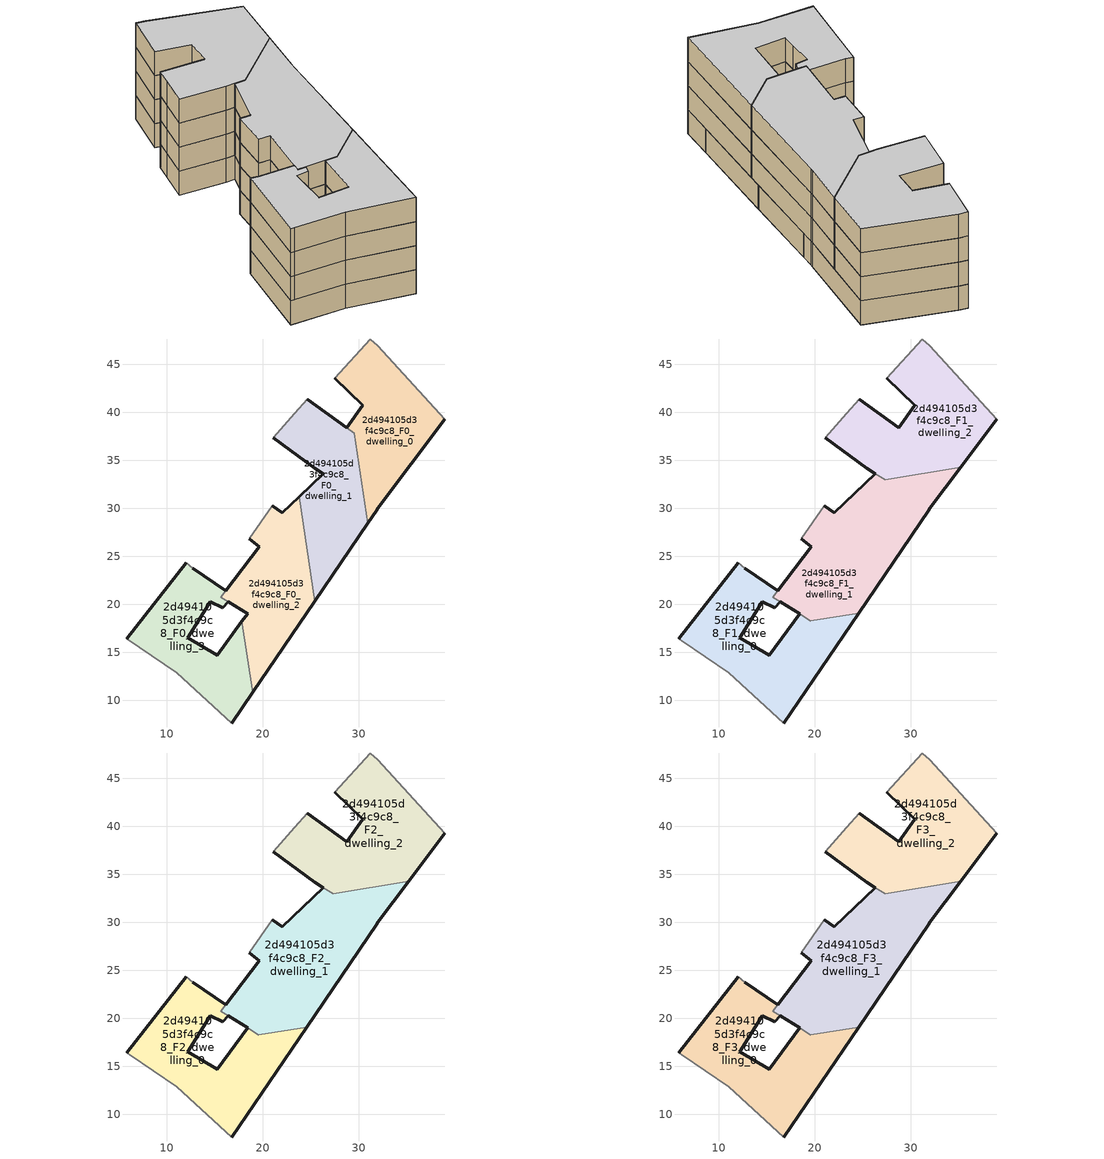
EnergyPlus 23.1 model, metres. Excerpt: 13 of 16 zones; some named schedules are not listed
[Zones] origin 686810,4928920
2d494105d3f4c9c8_F0_dwelling_0
 floor ground (EU_floor_Construction): 31.99,29.98 38.96,39.27 31.96,46.91 31.17,47.61 27.51,43.52 30.39,40.71 28.72,38.36 29.52,37.78 30.94,28.44 31.87,29.8 z0
 wall outside (EU_wall_Construction): 28.72,38.36 30.39,40.71 27.51,43.52 / 38.96,39.27 31.99,29.98 31.87,29.8 30.94,28.44 z0:3
 wall to 2d494105d3f4c9c8_F0_dwelling_1 (EU_wall_Construction): 30.94,28.44 29.52,37.78 28.72,38.36 z0:3
 wall adiabatic (EU_wall_Construction): 27.51,43.52 31.17,47.61 31.96,46.91 38.96,39.27 z0:3
2d494105d3f4c9c8_F0_dwelling_1
 floor ground (EU_floor_Construction): 25.42,20.34 30.94,28.44 29.52,37.78 24.61,41.33 23.31,39.86 21.09,37.33 25.42,34.14 26.3,33.59 23.77,31.18 z0
 wall outside (EU_wall_Construction): 24.61,41.33 28.72,38.37 / 30.94,28.44 25.42,20.34 / 23.77,31.18 26.3,33.59 25.42,34.14 21.09,37.33 z0:3
 wall to 2d494105d3f4c9c8_F0_dwelling_2 (EU_wall_Construction): 25.42,20.34 23.77,31.18 z0:3
 wall adiabatic (EU_wall_Construction): 21.09,37.33 23.31,39.86 24.61,41.33 z0:3
2d494105d3f4c9c8_F0_dwelling_2
 floor ground (EU_floor_Construction): 18.95,10.85 25.42,20.34 23.77,31.18 22.03,29.51 21.01,30.25 18.57,26.82 19.63,26 15.64,20.74 18.41,19 17.83,18.21 z0
 wall outside (EU_wall_Construction): 25.42,20.34 18.95,10.85 / 17.83,18.21 18.41,19 16.42,20.25 / 21.01,30.25 22.03,29.51 23.77,31.18 / 16.14,21.4 19.63,26 18.57,26.82 z0:3
 wall to 2d494105d3f4c9c8_F0_dwelling_3 (EU_wall_Construction): 18.95,10.85 17.83,18.21 / 16.42,20.25 15.64,20.74 16.14,21.4 z0:3
 wall adiabatic (EU_wall_Construction): 18.57,26.82 21.01,30.25 z0:3
2d494105d3f4c9c8_F0_dwelling_3
 floor ground (EU_floor_Construction): 16.77,7.64 18.95,10.85 17.83,18.21 15.28,14.69 12.17,16.52 13.05,17.9 14.55,20.28 15.82,19.63 16.42,20.25 15.64,20.74 16.14,21.4 12.69,23.73 12.02,24.34 5.82,16.43 11.05,12.85 z0
 wall outside (EU_wall_Construction): 18.95,10.85 16.77,7.64 / 5.82,16.43 12.02,24.34 / 12.69,23.73 16.14,21.4 / 16.42,20.25 15.82,19.63 14.55,20.28 13.05,17.9 12.17,16.52 15.28,14.69 17.83,18.21 z0:3
 wall adiabatic (EU_wall_Construction): 16.77,7.64 11.05,12.85 5.82,16.43 / 12.02,24.34 12.69,23.73 z0:3
2d494105d3f4c9c8_F1_dwelling_0
 floor to 2d494105d3f4c9c8_F0_dwelling_3 (EU_floor_Construction): 16.77,7.64 18.95,10.85 17.83,18.21 15.28,14.69 12.17,16.52 13.05,17.9 14.55,20.28 15.82,19.63 16.42,20.25 15.64,20.74 16.14,21.41 12.69,23.73 12.02,24.34 5.82,16.43 11.05,12.85 z3
 floor to 2d494105d3f4c9c8_F0_dwelling_2 (EU_floor_Construction): 18.95,10.85 24.56,19.08 19.6,18.26 18.41,19 17.83,18.21 z3
 wall outside (EU_wall_Construction): 24.56,19.08 16.77,7.64 / 5.82,16.43 12.02,24.34 / 12.69,23.73 16.14,21.41 / 16.42,20.25 15.82,19.63 14.55,20.28 13.05,17.9 12.17,16.52 15.28,14.69 18.41,19 z3:6
 wall adiabatic (EU_wall_Construction): 16.77,7.64 11.05,12.85 6.16,16.2 5.82,16.43 / 12.02,24.34 12.69,23.73 z3:6
 wall to 2d494105d3f4c9c8_F1_dwelling_1 (EU_wall_Construction): 16.14,21.41 15.64,20.74 16.42,20.25 / 18.41,19 19.6,18.26 24.56,19.08 z3:6
2d494105d3f4c9c8_F1_dwelling_1
 floor to 2d494105d3f4c9c8_F0_dwelling_1 (EU_floor_Construction): 25.42,20.34 30.94,28.44 30.19,33.42 27.33,32.95 26.3,33.59 23.77,31.18 z3
 floor to 2d494105d3f4c9c8_F0_dwelling_2 (EU_floor_Construction): 24.56,19.08 25.42,20.34 23.77,31.18 22.03,29.51 21.01,30.25 18.57,26.82 19.63,26 16.14,21.4 16.11,21.37 15.64,20.74 19.6,18.26 z3
 floor to 2d494105d3f4c9c8_F0_dwelling_0 (EU_floor_Construction): 31.99,29.98 35.18,34.24 30.19,33.42 30.94,28.44 31.87,29.8 z3
 wall outside (EU_wall_Construction): 16.14,21.4 19.63,26 18.57,26.82 / 21.01,30.25 22.03,29.51 26.3,33.59 / 35.18,34.24 31.99,29.98 31.87,29.8 24.56,19.08 / 18.41,19 16.42,20.25 z3:6
 wall adiabatic (EU_wall_Construction): 18.57,26.82 21.01,30.25 z3:6
 wall to 2d494105d3f4c9c8_F1_dwelling_2 (EU_wall_Construction): 26.3,33.59 27.33,32.95 / 27.34,32.95 35.18,34.24 z3:6
2d494105d3f4c9c8_F1_dwelling_2
 floor to 2d494105d3f4c9c8_F0_dwelling_0 (EU_floor_Construction): 35.18,34.24 38.96,39.27 31.96,46.91 31.17,47.61 27.51,43.52 30.39,40.71 28.72,38.36 29.52,37.78 30.19,33.42 z3
 floor to 2d494105d3f4c9c8_F0_dwelling_1 (EU_floor_Construction): 30.19,33.42 29.52,37.78 24.61,41.33 23.31,39.86 21.09,37.33 25.42,34.14 27.34,32.95 z3
 wall outside (EU_wall_Construction): 26.3,33.6 25.42,34.14 21.09,37.33 / 24.61,41.33 28.72,38.36 30.39,40.71 27.51,43.52 / 38.96,39.27 35.18,34.24 z3:6
 wall adiabatic (EU_wall_Construction): 21.09,37.33 23.31,39.86 24.61,41.33 / 27.51,43.52 31.17,47.61 31.96,46.91 38.96,39.27 z3:6
2d494105d3f4c9c8_F2_dwelling_0
 floor to 2d494105d3f4c9c8_F1_dwelling_0 (EU_floor_Construction): 16.77,7.64 24.56,19.08 19.6,18.26 18.41,19 15.28,14.69 12.17,16.52 13.05,17.9 14.55,20.28 15.82,19.63 16.42,20.25 15.64,20.74 16.14,21.41 12.69,23.73 12.02,24.34 5.82,16.43 11.05,12.85 z6
 wall outside (EU_wall_Construction): 24.56,19.08 16.77,7.64 / 5.82,16.43 12.02,24.34 / 12.69,23.73 16.14,21.41 / 16.42,20.25 15.82,19.63 14.55,20.28 13.05,17.9 12.17,16.52 15.28,14.69 18.41,19 z6:9
 wall adiabatic (EU_wall_Construction): 16.77,7.64 11.05,12.85 6.16,16.2 5.82,16.43 / 12.02,24.34 12.69,23.73 z6:9
 wall to 2d494105d3f4c9c8_F2_dwelling_1 (EU_wall_Construction): 16.14,21.41 15.64,20.74 16.42,20.25 / 18.41,19 19.6,18.26 24.56,19.08 z6:9
2d494105d3f4c9c8_F2_dwelling_1
 floor to 2d494105d3f4c9c8_F1_dwelling_1 (EU_floor_Construction): 24.56,19.08 31.87,29.8 31.99,29.98 35.18,34.24 27.33,32.95 26.3,33.59 22.03,29.51 21.01,30.25 18.57,26.82 19.63,26 16.14,21.4 15.64,20.75 19.6,18.26 z6
 wall outside (EU_wall_Construction): 16.14,21.4 19.63,26 18.57,26.82 / 21.01,30.25 22.03,29.51 26.3,33.59 / 35.18,34.24 31.99,29.98 31.87,29.8 24.56,19.08 / 18.41,19 16.42,20.25 z6:9
 wall adiabatic (EU_wall_Construction): 18.57,26.82 21.01,30.25 z6:9
 wall to 2d494105d3f4c9c8_F2_dwelling_2 (EU_wall_Construction): 26.3,33.59 27.33,32.95 / 27.34,32.95 35.18,34.24 z6:9
2d494105d3f4c9c8_F2_dwelling_2
 floor to 2d494105d3f4c9c8_F1_dwelling_2 (EU_floor_Construction): 35.18,34.24 38.96,39.27 31.96,46.91 31.17,47.61 27.51,43.52 30.39,40.71 28.72,38.36 24.61,41.33 23.31,39.86 21.09,37.33 25.42,34.14 27.33,32.95 z6
 wall outside (EU_wall_Construction): 26.3,33.6 25.42,34.14 21.09,37.33 / 24.61,41.33 28.72,38.36 30.39,40.71 27.51,43.52 / 38.96,39.27 35.18,34.24 z6:9
 wall adiabatic (EU_wall_Construction): 21.09,37.33 23.31,39.86 24.61,41.33 / 27.51,43.52 31.17,47.61 31.96,46.91 38.96,39.27 z6:9
2d494105d3f4c9c8_F3_dwelling_0
 floor to 2d494105d3f4c9c8_F2_dwelling_0 (EU_floor_Construction): 16.77,7.64 24.56,19.08 19.6,18.26 18.41,19 15.28,14.69 12.17,16.52 13.05,17.9 14.55,20.28 15.82,19.63 16.42,20.25 15.64,20.74 16.14,21.41 12.69,23.73 12.02,24.34 5.82,16.43 11.05,12.85 z9
 wall outside (EU_wall_Construction): 24.56,19.08 16.77,7.64 / 5.82,16.43 12.02,24.34 / 12.69,23.73 16.14,21.41 / 16.42,20.25 15.82,19.63 14.55,20.28 13.05,17.9 12.17,16.52 15.28,14.69 18.41,19 z9:12
 wall adiabatic (EU_wall_Construction): 16.77,7.64 11.05,12.85 6.16,16.2 5.82,16.43 / 12.02,24.34 12.69,23.73 z9:12
 wall to 2d494105d3f4c9c8_F3_dwelling_1 (EU_wall_Construction): 16.14,21.41 15.64,20.74 16.42,20.25 / 18.41,19 19.6,18.26 24.56,19.08 z9:12
 ceiling to 2d494105d3f4c9c8_F4_dwelling_0 (EU_floor_Construction): 24.56,19.08 16.77,7.64 11.05,12.85 5.82,16.43 12.02,24.34 12.69,23.73 16.14,21.41 15.64,20.74 16.42,20.25 15.82,19.63 14.55,20.28 13.05,17.9 12.17,16.52 15.28,14.69 18.41,19 19.6,18.26 z12
2d494105d3f4c9c8_F3_dwelling_1
 floor to 2d494105d3f4c9c8_F2_dwelling_1 (EU_floor_Construction): 24.56,19.08 31.87,29.8 31.99,29.98 35.18,34.24 27.33,32.95 26.3,33.59 22.03,29.51 21.01,30.25 18.57,26.82 19.63,26 16.14,21.4 15.64,20.75 19.6,18.26 z9
 wall outside (EU_wall_Construction): 16.14,21.4 19.63,26 18.57,26.82 / 21.01,30.25 22.03,29.51 26.3,33.59 / 35.18,34.24 31.99,29.98 31.87,29.8 24.56,19.08 / 18.41,19 16.42,20.25 z9:12
 wall adiabatic (EU_wall_Construction): 18.57,26.82 21.01,30.25 z9:12
 wall to 2d494105d3f4c9c8_F3_dwelling_2 (EU_wall_Construction): 26.3,33.59 27.33,32.95 / 27.34,32.95 35.18,34.24 z9:12
 ceiling to 2d494105d3f4c9c8_F4_dwelling_1 (EU_floor_Construction): 35.18,34.24 31.99,29.98 31.87,29.8 24.56,19.08 19.6,18.26 15.64,20.75 16.14,21.4 19.63,26 18.57,26.82 21.01,30.25 22.03,29.51 26.3,33.59 27.33,32.95 z12
2d494105d3f4c9c8_F3_dwelling_2
 floor to 2d494105d3f4c9c8_F2_dwelling_2 (EU_floor_Construction): 35.18,34.24 38.96,39.27 31.96,46.91 31.17,47.61 27.51,43.52 30.39,40.71 28.72,38.36 24.61,41.33 23.31,39.86 21.09,37.33 25.42,34.14 27.33,32.95 z9
 wall outside (EU_wall_Construction): 26.3,33.6 25.42,34.14 21.09,37.33 / 24.61,41.33 28.72,38.36 30.39,40.71 27.51,43.52 / 38.96,39.27 35.18,34.24 z9:12
 wall adiabatic (EU_wall_Construction): 21.09,37.33 23.31,39.86 24.61,41.33 / 27.51,43.52 31.17,47.61 31.96,46.91 38.96,39.27 z9:12
 ceiling to 2d494105d3f4c9c8_F4_dwelling_2 (EU_floor_Construction): 31.96,46.91 38.96,39.27 35.18,34.24 27.33,32.95 25.42,34.14 21.09,37.33 23.31,39.86 24.61,41.33 28.72,38.36 30.39,40.71 27.51,43.52 31.17,47.61 z12
[Building]
EU S2 Campaign: North Axis=0; Terrain=City; Solar Distribution=FullExterior
[Site:Location]
Bologna: Latitude=44.5; Longitude=11.25; Time Zone=1; Elevation=37
[SizingPeriod:WeatherFileDays]
AnnualSizingPeriod: Begin Month=1; Begin Day of Month=1; End Month=12; End Day of Month=31; Day of Week for Start Day=Monday; Use Weather File Daylight Saving Period=No; Use Weather File Rain and Snow Indicators=No
[MATERIAL]
EU_InternalMass_Material: Roughness=MediumRough; Thickness=0.1; Conductivity=1; Density=1800; Specific Heat=900; Thermal Absorptance=0.9; Solar Absorptance=0.7; Visible Absorptance=0.7
[MATERIAL:NOMASS] Roughness=MediumRough; Thermal Absorptance=0.9; Solar Absorptance=0.7; Visible Absorptance=0.7
Name | Thermal Resistance
EU_wall_NoMass | 0.905828
EU_floor_NoMass | 0.67114
[CONSTRUCTION]
EU_wall_Construction: EU_wall_NoMass
EU_floor_Construction: EU_floor_NoMass
EU_InternalMass_Construction: EU_InternalMass_Material
[ZONE] Type=1; Multiplier=1; Ceiling Height=autocalculate; Floor Area=autocalculate; Part of Total Floor Area=Yes
Name | Volume
2d494105d3f4c9c8_F0_dwelling_0 | 302.856
2d494105d3f4c9c8_F1_dwelling_0; 2d494105d3f4c9c8_F2_dwelling_0; 2d494105d3f4c9c8_F3_dwelling_0 | 364.431
2d494105d3f4c9c8_F0_dwelling_1 | 299.897
2d494105d3f4c9c8_F1_dwelling_1; 2d494105d3f4c9c8_F2_dwelling_1; 2d494105d3f4c9c8_F3_dwelling_1 | 430.709
2d494105d3f4c9c8_F0_dwelling_2 | 297.808
2d494105d3f4c9c8_F1_dwelling_2 | 393.782
2d494105d3f4c9c8_F2_dwelling_2; 2d494105d3f4c9c8_F3_dwelling_2 | 393.796
2d494105d3f4c9c8_F0_dwelling_3 | 288.451
[INTERNALMASS] Construction=EU_InternalMass_Construction
Name | Zone or ZoneList | Surface Area
2d494105d3f4c9c8_F0_dwelling_0_EU_InternalMass | 2d494105d3f4c9c8_F0_dwelling_0 | 100.951
2d494105d3f4c9c8_F0_dwelling_1_EU_InternalMass | 2d494105d3f4c9c8_F0_dwelling_1 | 99.9654
2d494105d3f4c9c8_F0_dwelling_2_EU_InternalMass | 2d494105d3f4c9c8_F0_dwelling_2 | 99.2679
2d494105d3f4c9c8_F0_dwelling_3_EU_InternalMass | 2d494105d3f4c9c8_F0_dwelling_3 | 96.1507
2d494105d3f4c9c8_F1_dwelling_0_EU_InternalMass | 2d494105d3f4c9c8_F1_dwelling_0 | 121.475
2d494105d3f4c9c8_F1_dwelling_1_EU_InternalMass | 2d494105d3f4c9c8_F1_dwelling_1 | 143.588
2d494105d3f4c9c8_F1_dwelling_2_EU_InternalMass | 2d494105d3f4c9c8_F1_dwelling_2 | 131.264
2d494105d3f4c9c8_F2_dwelling_0_EU_InternalMass | 2d494105d3f4c9c8_F2_dwelling_0 | 121.475
2d494105d3f4c9c8_F2_dwelling_1_EU_InternalMass | 2d494105d3f4c9c8_F2_dwelling_1 | 143.588
2d494105d3f4c9c8_F2_dwelling_2_EU_InternalMass | 2d494105d3f4c9c8_F2_dwelling_2 | 131.264
2d494105d3f4c9c8_F3_dwelling_0_EU_InternalMass | 2d494105d3f4c9c8_F3_dwelling_0 | 121.475
2d494105d3f4c9c8_F3_dwelling_1_EU_InternalMass | 2d494105d3f4c9c8_F3_dwelling_1 | 143.588
2d494105d3f4c9c8_F3_dwelling_2_EU_InternalMass | 2d494105d3f4c9c8_F3_dwelling_2 | 131.264
[OTHEREQUIPMENT] Fuel Type=Electricity; Design Level Calculation Method=Watts/Area; Power per Zone Floor Area=1; Fraction Latent=0; Fraction Radiant=0; Fraction Lost=0; Carbon Dioxide Generation Rate=0; EndUse Subcategory=EU_Step8_InternalGains
Name | Zone or ZoneList or Space or SpaceList | Schedule
EU_Step8_InternalGain_2d494105d3f4c9c8_F0_dwelling_0_f000 | 2d494105d3f4c9c8_F0_dwelling_0 | EU_Step8_GainSchedule_2d494105d3f4c9c8_F0_dwelling_0_f000
EU_Step8_InternalGain_2d494105d3f4c9c8_F0_dwelling_1_f000 | 2d494105d3f4c9c8_F0_dwelling_1 | EU_Step8_GainSchedule_2d494105d3f4c9c8_F0_dwelling_1_f000
EU_Step8_InternalGain_2d494105d3f4c9c8_F0_dwelling_2_f000 | 2d494105d3f4c9c8_F0_dwelling_2 | EU_Step8_GainSchedule_2d494105d3f4c9c8_F0_dwelling_2_f000
EU_Step8_InternalGain_2d494105d3f4c9c8_F0_dwelling_3_f000 | 2d494105d3f4c9c8_F0_dwelling_3 | EU_Step8_GainSchedule_2d494105d3f4c9c8_F0_dwelling_3_f000
EU_Step8_InternalGain_2d494105d3f4c9c8_F1_dwelling_0_f000 | 2d494105d3f4c9c8_F1_dwelling_0 | EU_Step8_GainSchedule_2d494105d3f4c9c8_F1_dwelling_0_f000
EU_Step8_InternalGain_2d494105d3f4c9c8_F1_dwelling_1_f000 | 2d494105d3f4c9c8_F1_dwelling_1 | EU_Step8_GainSchedule_2d494105d3f4c9c8_F1_dwelling_1_f000
EU_Step8_InternalGain_2d494105d3f4c9c8_F1_dwelling_2_f000 | 2d494105d3f4c9c8_F1_dwelling_2 | EU_Step8_GainSchedule_2d494105d3f4c9c8_F1_dwelling_2_f000
EU_Step8_InternalGain_2d494105d3f4c9c8_F2_dwelling_0_f000 | 2d494105d3f4c9c8_F2_dwelling_0 | EU_Step8_GainSchedule_2d494105d3f4c9c8_F2_dwelling_0_f000
EU_Step8_InternalGain_2d494105d3f4c9c8_F2_dwelling_1_f000 | 2d494105d3f4c9c8_F2_dwelling_1 | EU_Step8_GainSchedule_2d494105d3f4c9c8_F2_dwelling_1_f000
EU_Step8_InternalGain_2d494105d3f4c9c8_F2_dwelling_2_f000 | 2d494105d3f4c9c8_F2_dwelling_2 | EU_Step8_GainSchedule_2d494105d3f4c9c8_F2_dwelling_2_f000
EU_Step8_InternalGain_2d494105d3f4c9c8_F3_dwelling_0_f000 | 2d494105d3f4c9c8_F3_dwelling_0 | EU_Step8_GainSchedule_2d494105d3f4c9c8_F3_dwelling_0_f000
EU_Step8_InternalGain_2d494105d3f4c9c8_F3_dwelling_1_f000 | 2d494105d3f4c9c8_F3_dwelling_1 | EU_Step8_GainSchedule_2d494105d3f4c9c8_F3_dwelling_1_f000
EU_Step8_InternalGain_2d494105d3f4c9c8_F3_dwelling_2_f000 | 2d494105d3f4c9c8_F3_dwelling_2 | EU_Step8_GainSchedule_2d494105d3f4c9c8_F3_dwelling_2_f000
[ZONEVENTILATION:DESIGNFLOWRATE] Schedule=EU_AlwaysOn; Design Flow Rate Calculation Method=AirChanges/Hour; Air Changes per Hour=0.73129; Ventilation Type=Natural; Fan Pressure Rise=0; Fan Total Efficiency=1; Constant Term Coefficient=1; Temperature Term Coefficient=0; Velocity Term Coefficient=0; Velocity Squared Term Coefficient=0; Minimum Indoor Temperature=-100; Maximum Indoor Temperature=100; Delta Temperature=-100; Minimum Outdoor Temperature=-100; Maximum Outdoor Temperature=100; Maximum Wind Speed=40
Name | Zone or ZoneList or Space or SpaceList
EU_ConstantAir_2d494105d3f4c9c8_F0_dwelling_0 | 2d494105d3f4c9c8_F0_dwelling_0
EU_ConstantAir_2d494105d3f4c9c8_F0_dwelling_1 | 2d494105d3f4c9c8_F0_dwelling_1
EU_ConstantAir_2d494105d3f4c9c8_F0_dwelling_2 | 2d494105d3f4c9c8_F0_dwelling_2
EU_ConstantAir_2d494105d3f4c9c8_F0_dwelling_3 | 2d494105d3f4c9c8_F0_dwelling_3
EU_ConstantAir_2d494105d3f4c9c8_F1_dwelling_0 | 2d494105d3f4c9c8_F1_dwelling_0
EU_ConstantAir_2d494105d3f4c9c8_F1_dwelling_1 | 2d494105d3f4c9c8_F1_dwelling_1
EU_ConstantAir_2d494105d3f4c9c8_F1_dwelling_2 | 2d494105d3f4c9c8_F1_dwelling_2
EU_ConstantAir_2d494105d3f4c9c8_F2_dwelling_0 | 2d494105d3f4c9c8_F2_dwelling_0
EU_ConstantAir_2d494105d3f4c9c8_F2_dwelling_1 | 2d494105d3f4c9c8_F2_dwelling_1
EU_ConstantAir_2d494105d3f4c9c8_F2_dwelling_2 | 2d494105d3f4c9c8_F2_dwelling_2
EU_ConstantAir_2d494105d3f4c9c8_F3_dwelling_0 | 2d494105d3f4c9c8_F3_dwelling_0
EU_ConstantAir_2d494105d3f4c9c8_F3_dwelling_1 | 2d494105d3f4c9c8_F3_dwelling_1
EU_ConstantAir_2d494105d3f4c9c8_F3_dwelling_2 | 2d494105d3f4c9c8_F3_dwelling_2
[HVACTEMPLATE:THERMOSTAT] Constant Heating Setpoint=20; Constant Cooling Setpoint=50
EU_HeatOnly_2d494105d3f4c9c8_F0_dwelling_0; EU_HeatOnly_2d494105d3f4c9c8_F0_dwelling_1; EU_HeatOnly_2d494105d3f4c9c8_F0_dwelling_2; EU_HeatOnly_2d494105d3f4c9c8_F0_dwelling_3; EU_HeatOnly_2d494105d3f4c9c8_F1_dwelling_0; EU_HeatOnly_2d494105d3f4c9c8_F1_dwelling_1; EU_HeatOnly_2d494105d3f4c9c8_F1_dwelling_2; EU_HeatOnly_2d494105d3f4c9c8_F2_dwelling_0; EU_HeatOnly_2d494105d3f4c9c8_F2_dwelling_1; EU_HeatOnly_2d494105d3f4c9c8_F2_dwelling_2; EU_HeatOnly_2d494105d3f4c9c8_F3_dwelling_0; EU_HeatOnly_2d494105d3f4c9c8_F3_dwelling_1; EU_HeatOnly_2d494105d3f4c9c8_F3_dwelling_2; EU_HeatOnly_2d494105d3f4c9c8_F4_dwelling_0; EU_HeatOnly_2d494105d3f4c9c8_F4_dwelling_1; EU_HeatOnly_2d494105d3f4c9c8_F4_dwelling_2
[HVACTEMPLATE:ZONE:IDEALLOADSAIRSYSTEM]
2d494105d3f4c9c8_F0_dwelling_0: Template Thermostat=EU_HeatOnly_2d494105d3f4c9c8_F0_dwelling_0; System Availability Schedule=EU_AlwaysOn; Maximum Heating Supply Air Temperature=50; Minimum Cooling Supply Air Temperature=13; Maximum Heating Supply Air Humidity Ratio=0.0156; Minimum Cooling Supply Air Humidity Ratio=0.0077; Heating Limit=NoLimit; Cooling Limit=NoLimit; Heating Availability Schedule=EU_AlwaysOn; Cooling Availability Schedule=EU_CoolingOff; Dehumidification Control Type=ConstantSensibleHeatRatio; Cooling Sensible Heat Ratio=0.7; Dehumidification Setpoint=60; Humidification Control Type=None; Humidification Setpoint=30; Outdoor Air Method=None; Outdoor Air Flow Rate per Person=0.00944; Outdoor Air Flow Rate per Zone Floor Area=0; Outdoor Air Flow Rate per Zone=0; Demand Controlled Ventilation Type=None; Outdoor Air Economizer Type=NoEconomizer; Heat Recovery Type=None; Sensible Heat Recovery Effectiveness=0.7; Latent Heat Recovery Effectiveness=0.65
